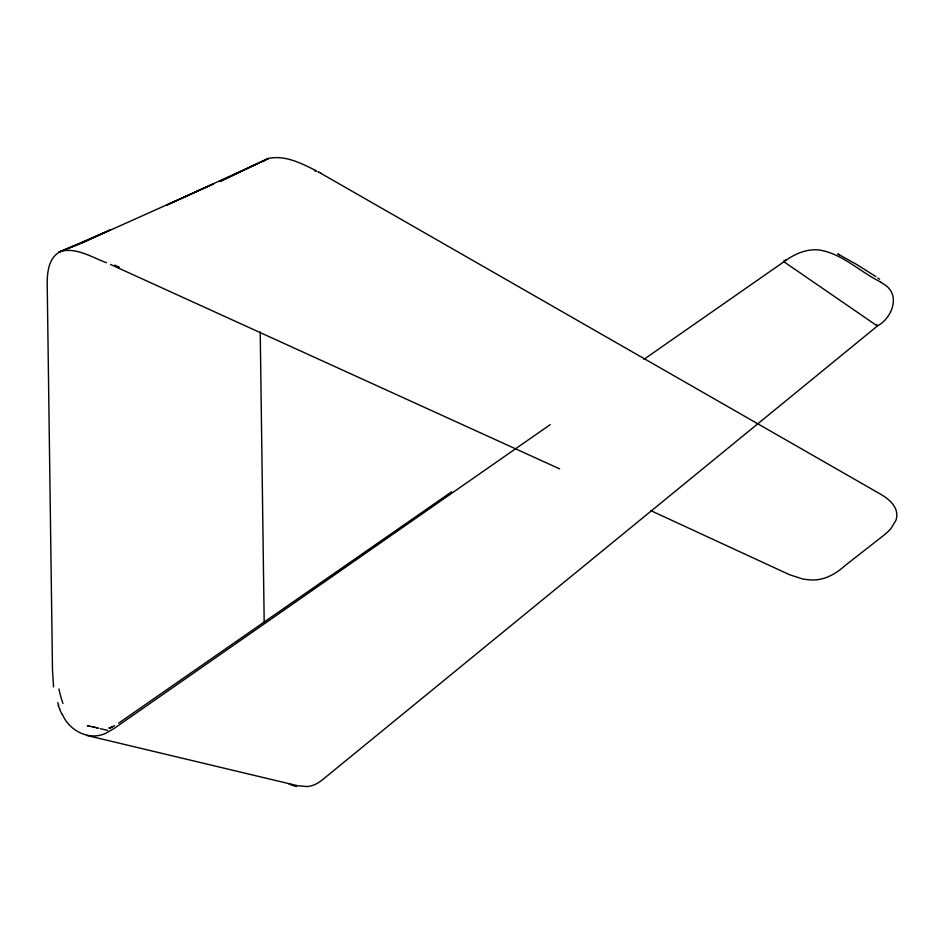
<?xml version="1.0" encoding="UTF-8"?>
<svg xmlns="http://www.w3.org/2000/svg" width="944" height="944" viewBox="0 0 944 944"><rect width="100%" height="100%" fill="white"/><g stroke="black" fill="none" stroke-linecap="round" stroke-linejoin="round"><path stroke-width="1.42" d="M263.187 161.589L264.745 160.303A25.512 16.791 33.6 0 1 267.494 158.781M550.187 424.67L114.613 728.107A88.63 84.228 52.5 0 1 109.587 731.045C92.63 742.68 69.891 732.237 62.363 714.348M643.926 359.345L783.933 261.759C793.751 254.396 805.716 248.862 818.259 249.877C841.694 253.051 859.418 271.553 880.056 281.69M451.657 491.765L118.649 723.163M110.413 727.765L114.566 725.653M266.538 159.253L219.917 181.531L268.556 158.439C285.23 154.922 301.537 163.383 316.051 170.687M267.518 158.816L268.556 158.439L166.463 205.237L213.781 183.761L82.376 242.702L58.858 252.213L110.861 229.652L82.376 242.702L60.876 251.281C46.232 258.467 47.035 277.725 47.318 291.696L52.486 669.756L53.537 686.913M113.032 726.597L108.879 728.084L111.357 727.517M60.876 251.281C76.877 247.316 91.993 257.464 106.53 262.739M785.75 260.096L784.027 260.733L783.933 261.759L877.377 326.022C892.434 317.857 901.331 294.139 883.383 283.884A79.969 60.617 -12.3 0 0 880.056 281.69M306.871 786.505L297.997 785.809L86.872 735.459M88.83 725.995L89.55 726.125L87.355 725.735L94.105 727.175M94.778 727.34L93.09 726.939L93.928 727.14M94.601 727.293L96.925 727.848M107.569 730.396L100.465 728.697M96.831 727.824L98.766 728.296M110.566 264.485L559.674 468.897M650.593 510.527L789.55 574.719L802.789 579.014A42.586 30.963 -11.9 0 0 809.315 579.781C822.967 581.268 835.381 574.4 845.14 565.515L882.64 536.216A88.323 64.263 -12 0 0 886.735 532.794A50.233 36.545 -12 0 0 890.912 528.605L895.868 520.427A27.813 20.225 -12 0 0 896.706 516.722L896.8 515.495A29.748 21.641 -12 0 0 895.844 509.524C891.714 499.175 880.728 494.479 871.784 489.134L320.653 173.212M839.405 254.762L837.824 253.96L856.739 264.509L875.89 276.627M317.916 171.702L318.517 172.032M877.826 277.984L879.584 279.294M59.779 709.18L58.162 705.262M876.823 324.594L877.377 326.022L322.659 779.626A73.467 67.933 71.4 0 1 321.172 780.771A42.81 39.589 71.3 0 1 316.441 783.803A28.367 26.29 67 0 1 306.883 786.6M260.225 331.969L264.19 622.45M296.617 786.553A41.548 36.863 46.3 0 1 288.97 783.945M314.411 170.475A103.934 14.833 24.5 0 1 316.228 171.454M318.671 172.044A46.504 7.965 23.6 0 1 320.807 173.236M114.731 265.146A109.882 5.9 22 0 1 119.298 267.152M62.977 703.469A82.388 45.182 54.4 0 1 58.941 688.967M58.74 705.274A68.499 44.038 47.2 0 1 57.796 702.678M62.139 714.407A59.661 42.869 42 0 1 59.555 709.215"/></g></svg>
